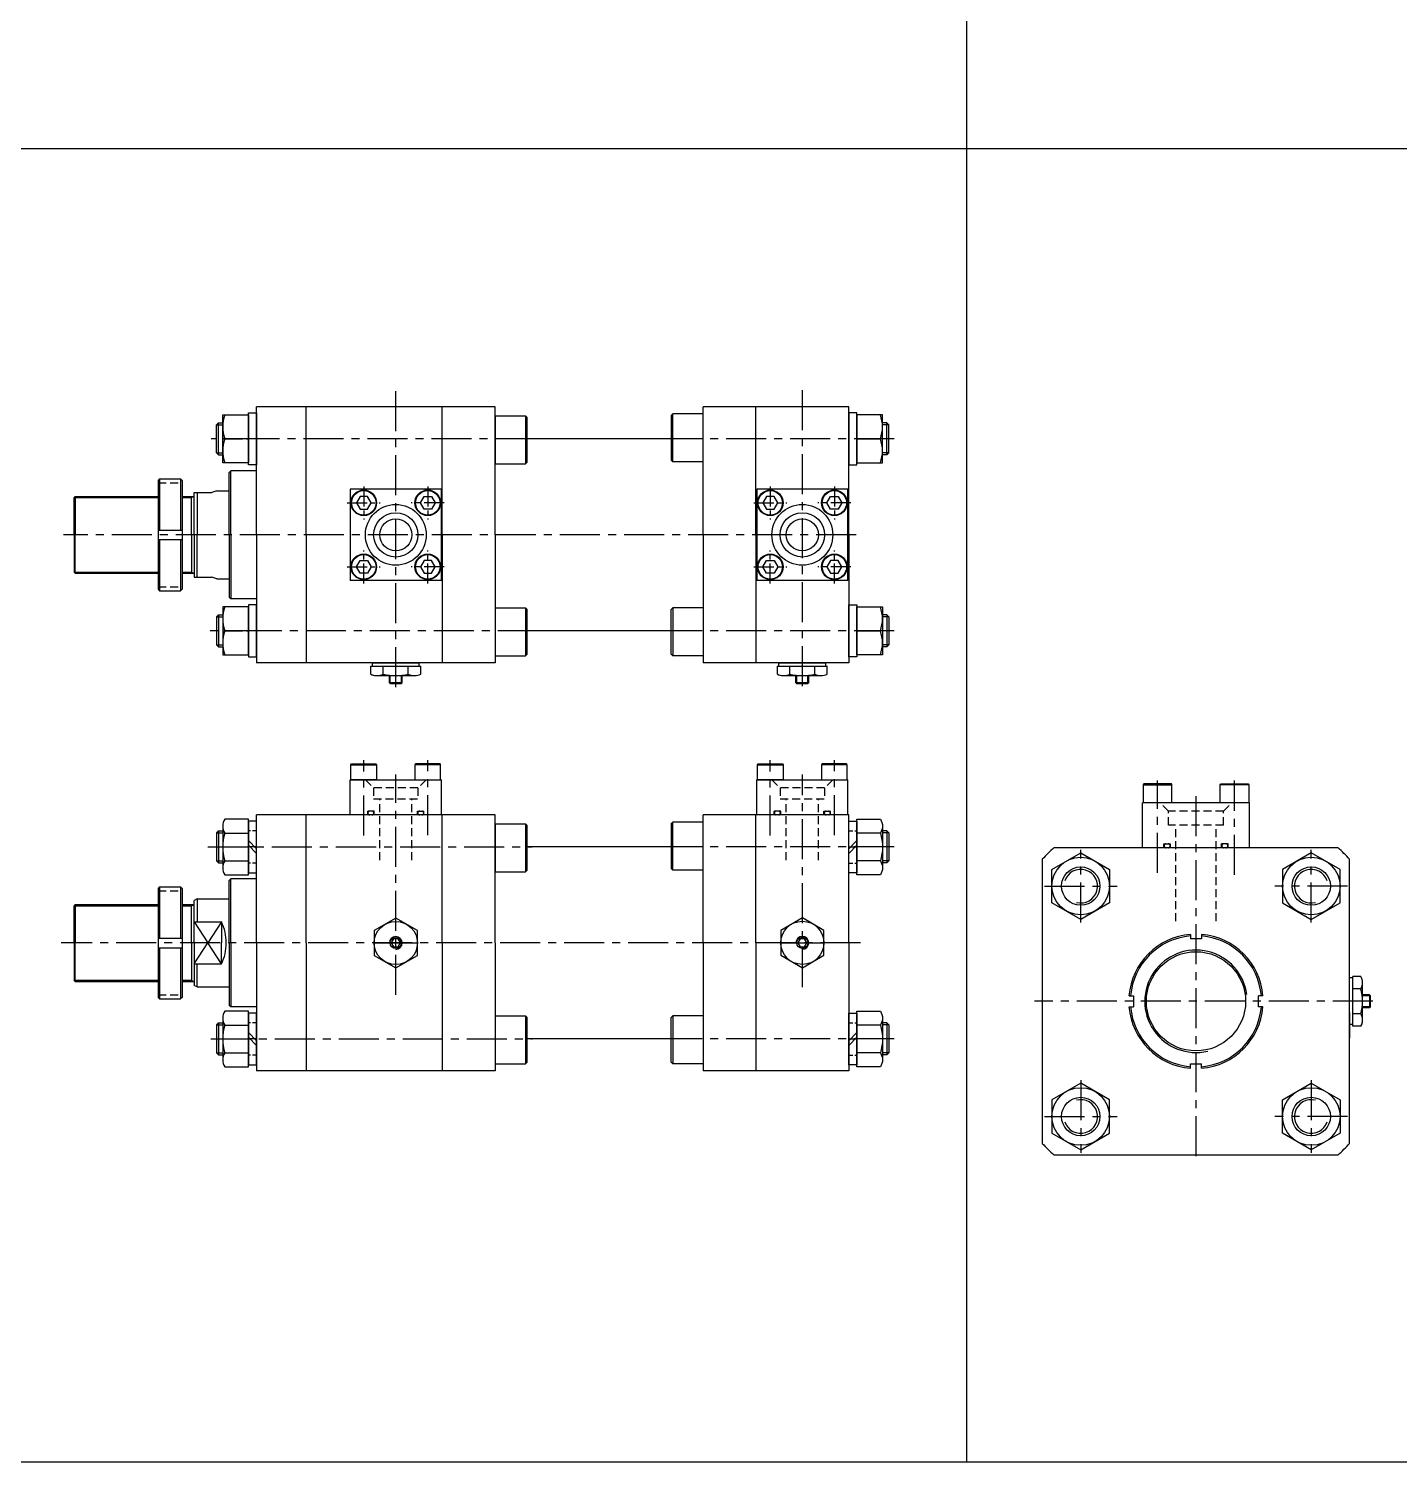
# Model space of a CAD drawing. Extents: x -819 to 8197, y 0 to 4058.
# Drawn here: x 3669 to 4525, y 2266 to 3162 of the extents above; entities that cross this region are included whole.
import ezdxf

# ---------------------------------------------------------------- set-up
doc = ezdxf.new("R2010")
doc.units = 0
doc.header["$LTSCALE"] = 10
doc.header["$MEASUREMENT"] = 0
for name, pattern in [('CENTER', [2, 1.25, -0.25, 0.25, -0.25]), ('CENTERX2', [4, 2.5, -0.5, 0.5, -0.5]), ('HIDDEN', [0.375, 0.25, -0.125]), ('HIDDENX2', [0.75, 0.5, -0.25])]:
    doc.linetypes.add(name, pattern=pattern)
doc.layers.get('0').update_dxf_attribs({"linetype": 'CONTINUOUS'})
doc.layers.get('DEFPOINTS').update_dxf_attribs({"linetype": 'CONTINUOUS'})
for name, color, linetype in [('CEN', 1, 'CENTERX2'), ('CENTER', 1, 'CENTER'), ('HID', 2, 'HIDDENX2'), ('HIDDEN', 2, 'HIDDEN'), ('ML', 7, 'CONTINUOUS')]:
    doc.layers.add(name, color=color, linetype=linetype)

msp = doc.modelspace()

# ---------------------------------------------------------------- linework, layer by layer
for p, q in [((4255, 2266.11), (4255, 4058.11)), ((5324, 3087.11), (0, 3087.11)), ((5324, 2266.11), (0, 2266.11))]:
    msp.add_line(p, q)
at = {"color": 7, "linetype": 'Continuous'}
for p, q in [((3882.73, 2758.74), (3882.73, 2763.76)), ((3882.73, 2763.76), (3889.07, 2763.76)), ((3883.73, 2763.76), (3883.73, 2765.76)), ((3883.73, 2765.76), (3912.91, 2765.76)), ((3889.07, 2763.76), (3913.91, 2763.76)), ((3890.53, 2758.74), (3890.53, 2763.76)), ((3906.12, 2758.74), (3906.12, 2763.76)), ((3912.91, 2763.76), (3912.91, 2765.76)), ((3913.91, 2758.74), (3913.91, 2763.76)), ((4136.73, 2758.74), (4136.73, 2763.76)), ((4136.73, 2763.76), (4143.07, 2763.76)), ((4137.73, 2763.76), (4137.73, 2765.76)), ((4137.73, 2765.76), (4166.91, 2765.76)), ((4143.07, 2763.76), (4167.91, 2763.76)), ((4144.53, 2758.74), (4144.53, 2763.76)), ((4160.12, 2758.74), (4160.12, 2763.76)), ((4166.91, 2763.76), (4166.91, 2765.76)), ((4167.91, 2758.74), (4167.91, 2763.76)), ((3885.91, 2757.76), (3910.74, 2757.76)), ((3894.32, 2758.02), (3894.32, 2758.02)), ((3894.32, 2753.26), (3894.32, 2757.76)), ((3894.32, 2753.26), (3894.82, 2752.76)), ((3902.32, 2753.26), (3894.32, 2753.26)), ((3894.82, 2752.76), (3901.82, 2752.76)), ((3902.32, 2753.26), (3901.82, 2752.76)), ((3902.32, 2753.26), (3902.32, 2757.76)), ((4139.91, 2757.76), (4164.74, 2757.76)), ((4148.32, 2758.02), (4148.32, 2758.02)), ((4148.32, 2753.26), (4148.32, 2757.76)), ((4148.32, 2753.26), (4148.82, 2752.76)), ((4156.32, 2753.26), (4148.32, 2753.26)), ((4148.82, 2752.76), (4155.82, 2752.76)), ((4156.32, 2753.26), (4155.82, 2752.76)), ((4156.32, 2753.26), (4156.32, 2757.76)), ((4494.25, 2539.64), (4494.25, 2568.81)), ((4496.25, 2568.81), (4494.25, 2568.81)), ((4501.27, 2569.81), (4496.25, 2569.81)), ((4496.25, 2544.98), (4496.25, 2569.81)), ((4502.25, 2541.81), (4502.25, 2566.64)), ((4501.27, 2562.02), (4496.25, 2562.02)), ((4506.75, 2558.23), (4502.25, 2558.23)), ((4506.75, 2558.23), (4507.25, 2557.73)), ((4506.75, 2558.23), (4506.75, 2550.23)), ((4507.25, 2550.73), (4507.25, 2557.73)), ((4501.27, 2546.43), (4496.25, 2546.43)), ((4496.25, 2538.64), (4496.25, 2544.98)), ((4502, 2550.23), (4502, 2550.23)), ((4506.75, 2550.23), (4502.25, 2550.23)), ((4506.75, 2550.23), (4507.25, 2550.73)), ((4496.25, 2539.64), (4494.25, 2539.64)), ((4501.27, 2538.64), (4496.25, 2538.64))]:
    msp.add_line(p, q, dxfattribs=at)
at = {"color": 1, "linetype": 'CENTER', "ltscale": 5}
for p, q in [((3884.82, 2590.7), (3911.82, 2590.7)), ((4138.82, 2590.78), (4165.82, 2590.78))]:
    msp.add_line(p, q, dxfattribs=at)
at = {"color": 7, "linetype": 'Continuous'}
for points in [[(3884.82, 2582.91), (3898.32, 2575.12), (3911.82, 2582.91), (3911.82, 2598.5), (3898.32, 2606.29), (3884.82, 2598.5)], [(4138.82, 2582.99), (4152.32, 2575.2), (4165.82, 2582.99), (4165.82, 2598.58), (4152.32, 2606.37), (4138.82, 2598.58)], [(3896.88, 2593.2), (3895.44, 2590.7), (3896.88, 2588.2), (3899.77, 2588.2), (3901.21, 2590.7), (3899.77, 2593.2)], [(4150.88, 2593.28), (4149.44, 2590.78), (4150.88, 2588.28), (4153.77, 2588.28), (4155.21, 2590.78), (4153.77, 2593.28)]]:
    msp.add_lwpolyline(points, close=True, dxfattribs=at)
for centre, radius in [((3898.32, 2590.7), 13.5), ((4152.32, 2590.78), 13.5), ((3898.32, 2590.7), 3.5), ((4152.32, 2590.78), 3.5)]:
    msp.add_circle(centre, radius, dxfattribs=at)
for centre, radius, start, end in [((3885.91, 2763.38), 5.62, 235.61575, 270), ((3886.63, 2765.98), 8.22, 241.70064, 298.29936), ((3898.31, 2789.11), 31.35, 255.61718, 270.01407), ((3898.33, 2789.11), 31.35, 269.98593, 284.38282), ((3910.01, 2765.98), 8.22, 241.70064, 298.29936), ((4139.91, 2763.38), 5.62, 235.61575, 270), ((4140.63, 2765.98), 8.22, 241.70064, 298.29936), ((4152.31, 2789.11), 31.35, 255.61718, 270.01407), ((4152.33, 2789.11), 31.35, 269.98593, 284.38282), ((4164.01, 2765.98), 8.22, 241.70064, 298.29936), ((4494.03, 2565.92), 8.22, 331.70064, 28.29936), ((4470.91, 2554.23), 31.35, 359.98593, 14.38282), ((4470.91, 2554.22), 31.35, 345.61718, 0.01407), ((4494.03, 2542.53), 8.22, 331.70064, 28.29936), ((4496.63, 2541.81), 5.62, 325.61575, 0)]:
    msp.add_arc(centre, radius, start, end, dxfattribs=at)
at = {"layer": 'CEN'}
for p, q in [((3898.32, 2750.48), (3898.32, 2937.32)), ((4152.32, 2751.21), (4152.32, 2937.32)), ((3985.63, 2905.76), (3782.94, 2905.76)), ((4209.75, 2905.76), (4061.57, 2905.76)), ((4185.91, 2845.76), (3690.65, 2845.76)), ((3987.07, 2785.76), (3782.27, 2785.76)), ((4209.75, 2785.76), (4061.57, 2785.76)), ((3878.32, 2657.88), (3878.32, 2704.97)), ((3918.32, 2658.15), (3918.32, 2704.97)), ((4132.32, 2657.88), (4132.32, 2704.97)), ((4172.32, 2658.15), (4172.32, 2704.97)), ((3898.32, 2558.21), (3898.32, 2695.97)), ((4152.32, 2563.1), (4152.32, 2695.97)), ((4374.25, 2634.6), (4374.25, 2692.23)), ((4422.25, 2633.2), (4422.25, 2692.23)), ((4398.25, 2682.38), (4398.25, 2453.69)), ((3780.97, 2650.7), (3983.51, 2650.7)), ((4209.75, 2650.7), (4061.57, 2650.7)), ((4326.25, 2603.49), (4326.25, 2648.96)), ((4470.25, 2603.49), (4470.25, 2648.96)), ((4303.52, 2626.23), (4348.99, 2626.23)), ((4492.99, 2626.23), (4447.52, 2626.23)), ((4188.57, 2590.7), (3689.38, 2590.7)), ((4152.32, 2590.7), (4152.32, 2590.78)), ((4152.32, 2590.7), (4152.32, 2590.62)), ((4508.72, 2554.23), (4297.4, 2554.23)), ((3782.74, 2530.7), (3983.51, 2530.7)), ((4209.75, 2530.7), (4061.57, 2530.7)), ((4326.25, 2504.96), (4326.25, 2459.49)), ((4470.25, 2504.96), (4470.25, 2459.49)), ((4303.52, 2482.23), (4348.99, 2482.23)), ((4492.99, 2482.23), (4447.52, 2482.23))]:
    msp.add_line(p, q, dxfattribs=at)
at = {"layer": 'CENTER'}
for p, q in [((3790.13, 2905.76), (3806.31, 2905.76)), ((4202.51, 2905.76), (4186.33, 2905.76)), ((3878.32, 2876.07), (3878.32, 2855.45)), ((3918.32, 2876.07), (3918.32, 2855.45)), ((4132.32, 2876.07), (4132.32, 2855.45)), ((4172.32, 2876.07), (4172.32, 2855.45)), ((3868.01, 2865.76), (3888.63, 2865.76)), ((3928.63, 2865.76), (3908.01, 2865.76)), ((4122.01, 2865.76), (4142.63, 2865.76)), ((4182.63, 2865.76), (4162.01, 2865.76)), ((3878.32, 2815.45), (3878.32, 2836.07)), ((3918.32, 2815.45), (3918.32, 2836.07)), ((4132.32, 2815.45), (4132.32, 2836.07)), ((4172.32, 2815.45), (4172.32, 2836.07)), ((3868.01, 2825.76), (3888.63, 2825.76)), ((3928.63, 2825.76), (3908.01, 2825.76)), ((4122.01, 2825.76), (4142.63, 2825.76)), ((4182.63, 2825.76), (4162.01, 2825.76)), ((3790.13, 2785.76), (3806.31, 2785.76)), ((4202.51, 2785.76), (4186.33, 2785.76)), ((3790.13, 2650.7), (3806.31, 2650.7)), ((3811.41, 2650.7), (3806.13, 2650.7)), ((4181.23, 2650.7), (4186.51, 2650.7)), ((4202.51, 2650.7), (4186.33, 2650.7)), ((3790.13, 2530.7), (3806.31, 2530.7)), ((3811.41, 2530.7), (3806.13, 2530.7)), ((4181.23, 2530.7), (4186.51, 2530.7)), ((4202.51, 2530.7), (4186.33, 2530.7))]:
    msp.add_line(p, q, dxfattribs=at)
at = {"layer": 'DEFPOINTS', "color": 0, "linetype": 'ByBlock'}
for p in [(3790.22, 2638.2), (3772.32, 2564.2), (3790.24, 2543.2)]:
    msp.add_point(p, dxfattribs=at)
at = {"layer": 'HID'}
for p, q in [((3749.79, 2878.26), (3764.79, 2878.26)), ((3749.79, 2813.26), (3764.79, 2813.26)), ((3879.32, 2692.7), (3884.47, 2687.55)), ((3917.32, 2692.7), (3912.17, 2687.55)), ((4133.32, 2692.7), (4138.47, 2687.55)), ((4171.32, 2692.7), (4166.17, 2687.55)), ((3912.17, 2687.55), (3884.47, 2687.55)), ((3884.47, 2687.55), (3884.47, 2680.7)), ((3884.47, 2680.7), (3912.17, 2680.7)), ((3888.32, 2642.37), (3888.32, 2680.7)), ((3908.32, 2642.37), (3908.32, 2680.7)), ((3912.17, 2687.55), (3912.17, 2680.7)), ((4166.17, 2687.55), (4138.47, 2687.55)), ((4138.47, 2687.55), (4138.47, 2680.7)), ((4138.47, 2680.7), (4166.17, 2680.7)), ((4142.32, 2642.37), (4142.32, 2680.7)), ((4162.32, 2642.37), (4162.32, 2680.7)), ((4166.17, 2687.55), (4166.17, 2680.7)), ((3880.82, 2670.7), (3880.82, 2673.1)), ((3884.82, 2673.1), (3880.82, 2673.1)), ((3884.82, 2670.7), (3884.82, 2673.1)), ((3911.82, 2670.7), (3911.82, 2673.1)), ((3911.82, 2673.1), (3915.82, 2673.1)), ((3915.82, 2670.7), (3915.82, 2673.1)), ((4134.82, 2670.7), (4134.82, 2673.1)), ((4138.82, 2673.1), (4134.82, 2673.1)), ((4138.82, 2670.7), (4138.82, 2673.1)), ((4165.82, 2670.7), (4165.82, 2673.1)), ((4165.82, 2673.1), (4169.82, 2673.1)), ((4169.82, 2670.7), (4169.82, 2673.1)), ((4381, 2672.98), (4375.75, 2678.23)), ((4381, 2664.23), (4381, 2672.98)), ((4415.5, 2672.98), (4381, 2672.98)), ((4415.5, 2672.98), (4420.75, 2678.23)), ((4415.5, 2664.23), (4415.5, 2672.98)), ((4415.5, 2664.23), (4381, 2664.23)), ((4385.75, 2604.34), (4385.75, 2664.23)), ((4410.75, 2604.34), (4410.75, 2664.23)), ((4378.25, 2652.63), (4382.25, 2652.63)), ((4378.25, 2650.23), (4378.25, 2652.63)), ((4382.25, 2650.23), (4382.25, 2652.63)), ((4414.25, 2650.23), (4414.25, 2652.63)), ((4418.25, 2652.63), (4414.25, 2652.63)), ((4418.25, 2650.23), (4418.25, 2652.63)), ((3749.79, 2623.2), (3764.79, 2623.2)), ((3749.79, 2558.2), (3764.79, 2558.2))]:
    msp.add_line(p, q, dxfattribs=at)
for centre, start, end in [((3882.05, 2671.9), 90, 270), ((3883.39, 2671.9), 270, 90), ((3913.25, 2671.9), 90, 270), ((3914.59, 2671.9), 270, 90), ((4136.05, 2671.9), 90, 270), ((4137.39, 2671.9), 270, 90), ((4167.25, 2671.9), 90, 270), ((4168.59, 2671.9), 270, 90), ((4379.54, 2651.43), 90, 270), ((4380.92, 2651.43), 270, 90), ((4415.59, 2651.43), 90, 270), ((4416.97, 2651.43), 270, 90)]:
    msp.add_arc(centre, 1.2, start, end, dxfattribs=at)
at = {"layer": 'HIDDEN'}
for p, q in [((3811.32, 2660.8), (3806.22, 2660.8)), ((4181.32, 2660.8), (4186.42, 2660.8)), ((3811.32, 2640.6), (3806.22, 2640.6)), ((4181.32, 2640.6), (4186.42, 2640.6)), ((3811.32, 2540.8), (3806.22, 2540.8)), ((4181.32, 2540.8), (4186.42, 2540.8)), ((3811.32, 2520.6), (3806.22, 2520.6)), ((4181.32, 2520.6), (4186.42, 2520.6))]:
    msp.add_line(p, q, dxfattribs=at)
at = {"layer": 'ML'}
for p, q in [((3806.22, 2889.56), (3806.22, 2921.96)), ((3806.22, 2921.96), (3811.32, 2921.96)), ((3811.32, 2845.76), (3811.32, 2925.76)), ((3960.32, 2925.76), (3811.32, 2925.76)), ((3811.32, 2921.96), (3811.32, 2889.56)), ((3842.32, 2845.76), (3842.32, 2925.76)), ((3927.32, 2845.76), (3927.32, 2925.76)), ((3960.32, 2845.76), (3960.32, 2925.76)), ((4070.32, 2920.34), (4071.32, 2921.34)), ((4090.32, 2921.34), (4071.32, 2921.34)), ((4071.32, 2891.34), (4071.32, 2921.34)), ((4090.32, 2845.76), (4090.32, 2925.76)), ((4181.32, 2925.76), (4090.32, 2925.76)), ((4181.32, 2925.76), (4090.32, 2925.76)), ((4123.32, 2845.76), (4123.32, 2925.76)), ((4181.32, 2845.76), (4181.32, 2925.76)), ((4181.32, 2921.96), (4181.32, 2889.56)), ((4186.42, 2921.96), (4181.32, 2921.96)), ((4186.42, 2889.56), (4186.42, 2921.96)), ((3787.57, 2915.76), (3786.32, 2914.51)), ((3786.32, 2897.01), (3786.32, 2914.51)), ((3787.57, 2915.76), (3790.22, 2915.76)), ((3787.57, 2895.76), (3787.57, 2915.76)), ((3790.22, 2890.76), (3790.22, 2920.76)), ((3790.22, 2920.76), (3806.22, 2920.76)), ((3806.22, 2920.76), (3806.22, 2890.76)), ((3960.32, 2920.18), (3960.32, 2890.18)), ((3960.32, 2920.18), (3979.32, 2920.18)), ((3979.32, 2920.18), (3979.32, 2890.18)), ((3980.32, 2919.18), (3979.32, 2920.18)), ((3980.32, 2891.18), (3980.32, 2919.18)), ((4070.32, 2920.34), (4070.32, 2892.34)), ((4186.42, 2920.76), (4186.42, 2890.76)), ((4202.42, 2920.76), (4186.42, 2920.76)), ((4202.42, 2890.76), (4202.42, 2920.76)), ((4205.07, 2915.76), (4202.42, 2915.76)), ((4205.07, 2895.76), (4205.07, 2915.76)), ((4205.07, 2915.76), (4206.32, 2914.51)), ((4206.32, 2897.01), (4206.32, 2914.51)), ((3806.22, 2905.76), (3791.56, 2905.76)), ((4070.32, 2905.76), (3980.32, 2905.76)), ((4186.42, 2905.76), (4201.08, 2905.76)), ((3787.57, 2895.76), (3786.32, 2897.01)), ((3787.57, 2895.76), (3790.22, 2895.76)), ((4205.07, 2895.76), (4202.42, 2895.76)), ((4205.07, 2895.76), (4206.32, 2897.01)), ((3806.22, 2890.76), (3790.22, 2890.76)), ((3795.32, 2885.76), (3794.32, 2884.76)), ((3795.32, 2845.76), (3795.32, 2885.76)), ((3811.32, 2885.76), (3795.32, 2885.76)), ((3795.32, 2845.76), (3795.32, 2885.76)), ((3811.32, 2889.56), (3806.22, 2889.56)), ((3960.32, 2890.18), (3979.32, 2890.18)), ((3980.32, 2891.18), (3979.32, 2890.18)), ((4070.32, 2892.34), (4071.32, 2891.34)), ((4090.32, 2891.34), (4071.32, 2891.34)), ((4181.32, 2889.56), (4186.42, 2889.56)), ((4186.42, 2890.76), (4202.42, 2890.76)), ((3750.79, 2880.76), (3749.79, 2879.76)), ((3749.79, 2879.76), (3749.79, 2811.76)), ((3750.79, 2880.76), (3750.79, 2848.76)), ((3750.79, 2880.76), (3763.79, 2880.76)), ((3763.79, 2880.76), (3763.79, 2848.76)), ((3763.79, 2880.76), (3764.79, 2879.76)), ((3764.79, 2879.76), (3764.79, 2811.76)), ((3794.32, 2845.76), (3794.32, 2884.76)), ((3794.32, 2845.76), (3794.32, 2884.76)), ((3698.07, 2869.76), (3697.32, 2869.01)), ((3697.32, 2845.76), (3697.32, 2869.01)), ((3698.07, 2869.76), (3698.07, 2845.76)), ((3698.07, 2869.76), (3749.79, 2869.76)), ((3764.79, 2869.76), (3772.32, 2869.76)), ((3770.63, 2845.76), (3770.63, 2869.76)), ((3772.32, 2845.76), (3772.32, 2872.26)), ((3772.32, 2872.26), (3783.42, 2872.26)), ((3774.32, 2872.26), (3774.32, 2845.76)), ((3786.43, 2873.26), (3783.42, 2872.26)), ((3786.43, 2873.26), (3794.32, 2873.26)), ((3926.82, 2874.26), (3869.82, 2874.26)), ((3869.82, 2874.26), (3869.82, 2817.26)), ((3926.82, 2817.26), (3926.82, 2874.26)), ((4180.82, 2874.26), (4123.82, 2874.26)), ((4123.82, 2874.26), (4123.82, 2817.26)), ((4180.82, 2817.26), (4180.82, 2874.26)), ((3697.32, 2845.76), (3697.32, 2822.51)), ((3698.07, 2821.76), (3698.07, 2845.76)), ((3749.79, 2848.76), (3764.79, 2848.76)), ((3749.79, 2842.76), (3764.79, 2842.76)), ((3750.79, 2842.76), (3750.79, 2810.76)), ((3763.79, 2842.76), (3763.79, 2810.76)), ((3770.63, 2845.76), (3770.63, 2821.76)), ((3772.32, 2845.76), (3772.32, 2819.26)), ((3774.32, 2819.26), (3774.32, 2845.76)), ((3794.32, 2845.76), (3794.32, 2806.76)), ((3794.32, 2845.76), (3794.32, 2806.76)), ((3795.32, 2845.76), (3795.32, 2805.76)), ((3795.32, 2845.76), (3795.32, 2805.76)), ((3811.32, 2845.76), (3811.32, 2765.76)), ((3842.32, 2845.76), (3842.32, 2765.76)), ((3927.32, 2845.76), (3927.32, 2765.76)), ((3960.32, 2845.76), (3960.32, 2765.76)), ((4090.32, 2845.76), (4090.32, 2765.76)), ((4123.32, 2845.76), (4123.32, 2765.76)), ((4181.32, 2845.76), (4181.32, 2765.76)), ((3698.07, 2821.76), (3697.32, 2822.51)), ((3698.07, 2821.76), (3749.79, 2821.76)), ((3764.79, 2821.76), (3772.32, 2821.76)), ((3772.32, 2819.26), (3783.42, 2819.26)), ((3786.43, 2818.26), (3783.42, 2819.26)), ((3786.43, 2818.26), (3794.32, 2818.26)), ((3786.43, 2818.26), (3794.32, 2818.26)), ((3926.82, 2817.26), (3869.82, 2817.26)), ((4180.82, 2817.26), (4123.82, 2817.26)), ((3749.79, 2811.76), (3750.79, 2810.76)), ((3750.79, 2810.76), (3763.79, 2810.76)), ((3764.79, 2811.76), (3763.79, 2810.76)), ((3795.32, 2805.76), (3794.32, 2806.76)), ((3811.32, 2805.76), (3795.32, 2805.76)), ((3787.57, 2795.76), (3786.32, 2794.51)), ((3787.57, 2795.76), (3790.22, 2795.76)), ((3787.57, 2795.76), (3787.57, 2775.76)), ((3790.22, 2800.76), (3790.22, 2770.76)), ((3806.22, 2800.76), (3790.22, 2800.76)), ((3806.22, 2801.96), (3806.22, 2769.56)), ((3811.32, 2801.96), (3806.22, 2801.96)), ((3806.22, 2770.76), (3806.22, 2800.76)), ((3811.32, 2769.56), (3811.32, 2801.96)), ((3960.32, 2800.18), (3960.32, 2770.18)), ((3960.32, 2800.18), (3979.32, 2800.18)), ((3979.32, 2800.18), (3979.32, 2770.18)), ((3980.32, 2799.18), (3979.32, 2800.18)), ((3980.32, 2771.18), (3980.32, 2799.18)), ((4070.32, 2799.18), (4071.32, 2800.18)), ((4070.32, 2771.18), (4070.32, 2799.18)), ((4090.32, 2800.18), (4071.32, 2800.18)), ((4071.32, 2800.18), (4071.32, 2770.18)), ((4181.32, 2801.96), (4186.42, 2801.96)), ((4181.32, 2769.56), (4181.32, 2801.96)), ((4186.42, 2801.96), (4186.42, 2769.56)), ((4186.42, 2800.76), (4202.42, 2800.76)), ((4186.42, 2770.76), (4186.42, 2800.76)), ((4202.42, 2800.76), (4202.42, 2770.76)), ((4205.07, 2795.76), (4202.42, 2795.76)), ((4205.07, 2795.76), (4206.32, 2794.51)), ((4205.07, 2795.76), (4205.07, 2775.76)), ((3786.32, 2794.51), (3786.32, 2777.01)), ((4206.32, 2794.51), (4206.32, 2777.01)), ((3806.22, 2785.76), (3791.56, 2785.76)), ((4070.32, 2785.76), (3980.32, 2785.76)), ((4186.42, 2785.76), (4201.08, 2785.76)), ((3787.57, 2775.76), (3786.32, 2777.01)), ((3787.57, 2775.76), (3790.22, 2775.76)), ((3790.22, 2770.76), (3806.22, 2770.76)), ((3806.22, 2769.56), (3811.32, 2769.56)), ((3960.32, 2770.18), (3979.32, 2770.18)), ((3980.32, 2771.18), (3979.32, 2770.18)), ((4070.32, 2771.18), (4071.32, 2770.18)), ((4090.32, 2770.18), (4071.32, 2770.18)), ((4186.42, 2769.56), (4181.32, 2769.56)), ((4202.42, 2770.76), (4186.42, 2770.76)), ((4205.07, 2775.76), (4202.42, 2775.76)), ((4205.07, 2775.76), (4206.32, 2777.01)), ((3960.32, 2765.76), (3811.32, 2765.76)), ((4181.32, 2765.76), (4090.32, 2765.76)), ((3870.32, 2702.1), (3870.67, 2702.7)), ((3870.32, 2702.1), (3886.32, 2702.1)), ((3870.32, 2692.7), (3870.32, 2702.1)), ((3870.67, 2702.7), (3885.98, 2702.7)), ((3885.98, 2702.7), (3886.32, 2702.1)), ((3886.32, 2702.1), (3886.32, 2692.7)), ((3910.67, 2702.7), (3910.32, 2702.1)), ((3926.32, 2702.1), (3910.32, 2702.1)), ((3910.32, 2702.1), (3910.32, 2692.7)), ((3925.98, 2702.7), (3910.67, 2702.7)), ((3926.32, 2702.1), (3925.98, 2702.7)), ((3926.32, 2692.7), (3926.32, 2702.1)), ((4124.32, 2702.1), (4124.67, 2702.7)), ((4124.32, 2702.1), (4140.32, 2702.1)), ((4124.32, 2692.7), (4124.32, 2702.1)), ((4124.67, 2702.7), (4139.98, 2702.7)), ((4139.98, 2702.7), (4140.32, 2702.1)), ((4140.32, 2702.1), (4140.32, 2692.7)), ((4164.67, 2702.7), (4164.32, 2702.1)), ((4180.32, 2702.1), (4164.32, 2702.1)), ((4164.32, 2702.1), (4164.32, 2692.7)), ((4179.98, 2702.7), (4164.67, 2702.7)), ((4180.32, 2702.1), (4179.98, 2702.7)), ((4180.32, 2692.7), (4180.32, 2702.1)), ((3869.82, 2692.7), (3926.82, 2692.7)), ((3869.82, 2670.7), (3869.82, 2692.7)), ((3886.32, 2692.7), (3870.32, 2692.7)), ((3926.82, 2670.7), (3926.82, 2692.7)), ((4123.82, 2692.7), (4180.82, 2692.7)), ((4123.82, 2670.7), (4123.82, 2692.7)), ((4140.32, 2692.7), (4124.32, 2692.7)), ((4180.82, 2670.7), (4180.82, 2692.7)), ((4365.66, 2690.23), (4365.25, 2689.53)), ((4365.25, 2689.53), (4383.25, 2689.53)), ((4365.25, 2689.53), (4365.25, 2678.23)), ((4382.85, 2690.23), (4365.66, 2690.23)), ((4383.25, 2689.53), (4382.85, 2690.23)), ((4383.25, 2678.23), (4383.25, 2689.53)), ((4413.25, 2689.53), (4413.66, 2690.23)), ((4431.25, 2689.53), (4413.25, 2689.53)), ((4413.25, 2678.23), (4413.25, 2689.53)), ((4413.66, 2690.23), (4430.85, 2690.23)), ((4430.85, 2690.23), (4431.25, 2689.53)), ((4431.25, 2689.53), (4431.25, 2678.23)), ((3811.32, 2590.7), (3811.32, 2670.7)), ((3960.32, 2670.7), (3811.32, 2670.7)), ((3842.32, 2590.7), (3842.32, 2670.7)), ((3927.32, 2590.7), (3927.32, 2670.7)), ((3960.32, 2590.7), (3960.32, 2670.7)), ((4181.32, 2670.7), (4090.32, 2670.7)), ((4090.32, 2590.7), (4090.32, 2670.7)), ((4181.32, 2670.7), (4090.32, 2670.7)), ((4123.32, 2590.7), (4123.32, 2670.7)), ((4181.32, 2590.7), (4181.32, 2670.7)), ((4364.75, 2650.23), (4364.75, 2678.23)), ((4431.75, 2678.23), (4364.75, 2678.23)), ((4431.25, 2678.23), (4413.25, 2678.23)), ((4431.75, 2650.23), (4431.75, 2678.23)), ((3790.22, 2663.69), (3790.22, 2637.71)), ((3960.32, 2665.12), (3979.32, 2665.12)), ((3960.32, 2665.12), (3960.32, 2635.12)), ((3979.32, 2665.12), (3979.32, 2635.12)), ((3980.32, 2664.12), (3979.32, 2665.12)), ((3980.32, 2636.12), (3980.32, 2664.12)), ((4070.32, 2665.29), (4071.32, 2666.29)), ((4070.32, 2665.29), (4070.32, 2637.29)), ((4090.32, 2666.29), (4071.32, 2666.29)), ((4071.32, 2636.29), (4071.32, 2666.29)), ((4202.42, 2663.69), (4202.42, 2637.71)), ((3787.57, 2660.7), (3786.32, 2659.45)), ((3786.32, 2659.45), (3786.32, 2641.95)), ((3787.57, 2660.7), (3787.57, 2640.7)), ((3787.57, 2660.7), (3790.22, 2660.7)), ((3791.56, 2659.36), (3806.22, 2659.36)), ((3811.32, 2649.6), (3806.22, 2654.7)), ((4181.32, 2649.6), (4186.42, 2654.7)), ((4201.08, 2659.36), (4186.42, 2659.36)), ((4205.07, 2660.7), (4202.42, 2660.7)), ((4205.07, 2660.7), (4205.07, 2640.7)), ((4205.07, 2660.7), (4206.32, 2659.45)), ((4206.32, 2659.45), (4206.32, 2641.95)), ((3811.32, 2646.71), (3806.22, 2651.81)), ((4070.32, 2650.7), (3980.32, 2650.7)), ((4181.32, 2646.71), (4186.42, 2651.81)), ((4487.04, 2650.23), (4309.47, 2650.23)), ((3787.57, 2640.7), (3786.32, 2641.95)), ((3787.57, 2640.7), (3790.22, 2640.7)), ((3791.56, 2642.04), (3806.22, 2642.04)), ((3960.32, 2635.12), (3979.32, 2635.12)), ((3980.32, 2636.12), (3979.32, 2635.12)), ((4070.32, 2637.29), (4071.32, 2636.29)), ((4090.32, 2636.29), (4071.32, 2636.29)), ((4201.08, 2642.04), (4186.42, 2642.04)), ((4205.07, 2640.7), (4202.42, 2640.7)), ((4205.07, 2640.7), (4206.32, 2641.95)), ((4302.25, 2643.01), (4302.25, 2465.44)), ((4494.25, 2465.44), (4494.25, 2643.01)), ((3750.79, 2625.7), (3749.79, 2624.7)), ((3750.79, 2625.7), (3763.79, 2625.7)), ((3750.79, 2625.7), (3750.79, 2593.7)), ((3763.79, 2625.7), (3764.79, 2624.7)), ((3763.79, 2625.7), (3763.79, 2593.7)), ((3795.32, 2630.7), (3794.32, 2629.7)), ((3794.32, 2590.7), (3794.32, 2629.7)), ((3811.32, 2630.7), (3795.32, 2630.7)), ((3795.32, 2590.7), (3795.32, 2630.7)), ((3749.79, 2624.7), (3749.79, 2556.7)), ((3764.79, 2624.7), (3764.79, 2556.7)), ((3774.32, 2618.2), (3772.32, 2617.2)), ((3772.32, 2590.7), (3772.32, 2617.2)), ((3774.32, 2618.2), (3774.32, 2603.83)), ((3774.32, 2618.2), (3794.32, 2618.2)), ((3698.07, 2614.7), (3697.32, 2613.95)), ((3697.32, 2590.7), (3697.32, 2613.95)), ((3698.07, 2614.7), (3749.79, 2614.7)), ((3698.07, 2614.7), (3698.07, 2590.7)), ((3764.79, 2614.7), (3772.32, 2614.7)), ((3770.63, 2590.7), (3770.63, 2614.7)), ((3772.32, 2603.83), (3789.42, 2603.83)), ((3789.42, 2603.83), (3789.42, 2590.7)), ((3697.32, 2590.7), (3697.32, 2567.45)), ((3698.07, 2566.7), (3698.07, 2590.7)), ((3749.79, 2593.7), (3764.79, 2593.7)), ((3770.63, 2590.7), (3770.63, 2566.7)), ((3772.32, 2590.7), (3772.32, 2564.2)), ((3789.42, 2577.58), (3789.42, 2590.7)), ((3794.32, 2590.7), (3794.32, 2551.7)), ((3795.32, 2590.7), (3795.32, 2550.7)), ((3811.32, 2590.7), (3811.32, 2510.7)), ((3842.32, 2590.7), (3842.32, 2510.7)), ((3927.32, 2590.7), (3927.32, 2510.7)), ((3960.32, 2590.7), (3960.32, 2510.7)), ((4090.32, 2590.7), (4090.32, 2510.7)), ((4123.32, 2590.7), (4123.32, 2510.7)), ((4181.32, 2590.7), (4181.32, 2510.7)), ((4394.75, 2596.08), (4394.75, 2593.23)), ((4401.75, 2593.23), (4394.75, 2593.23)), ((4401.75, 2596.08), (4401.75, 2593.23)), ((3749.79, 2587.7), (3764.79, 2587.7)), ((3750.79, 2587.7), (3750.79, 2555.7)), ((3763.79, 2587.7), (3763.79, 2555.7)), ((3772.32, 2577.58), (3789.42, 2577.58)), ((3774.32, 2563.2), (3774.32, 2577.58)), ((3698.07, 2566.7), (3697.32, 2567.45)), ((3698.07, 2566.7), (3749.79, 2566.7)), ((3764.79, 2566.7), (3772.32, 2566.7)), ((3774.32, 2563.2), (3772.32, 2564.2)), ((3774.32, 2563.2), (3794.32, 2563.2)), ((3749.79, 2556.7), (3750.79, 2555.7)), ((3750.79, 2555.7), (3763.79, 2555.7)), ((3764.79, 2556.7), (3763.79, 2555.7)), ((4356.4, 2557.73), (4359.25, 2557.73)), ((4359.25, 2557.73), (4359.25, 2550.73)), ((4437.25, 2550.73), (4437.25, 2557.73)), ((4440.11, 2557.73), (4437.25, 2557.73)), ((3795.32, 2550.7), (3794.32, 2551.7)), ((3811.32, 2550.7), (3795.32, 2550.7)), ((3960.32, 2545.12), (3960.32, 2515.12)), ((3960.32, 2545.12), (3979.32, 2545.12)), ((3979.32, 2545.12), (3979.32, 2515.12)), ((3980.32, 2544.12), (3979.32, 2545.12)), ((4070.32, 2544.12), (4071.32, 2545.12)), ((4090.32, 2545.12), (4071.32, 2545.12)), ((4071.32, 2545.12), (4071.32, 2515.12)), ((4356.4, 2550.73), (4359.25, 2550.73)), ((4440.11, 2550.73), (4437.25, 2550.73)), ((4494.25, 2547.23), (4494.25, 2531.23)), ((3787.57, 2540.7), (3786.32, 2539.45)), ((3786.32, 2539.45), (3786.32, 2521.95)), ((3787.57, 2540.7), (3790.22, 2540.7)), ((3787.57, 2540.7), (3787.57, 2520.7)), ((3790.22, 2543.69), (3790.22, 2517.71)), ((3791.56, 2539.36), (3806.22, 2539.36)), ((3980.32, 2516.12), (3980.32, 2544.12)), ((4070.32, 2516.12), (4070.32, 2544.12)), ((4201.08, 2539.36), (4186.42, 2539.36)), ((4202.42, 2543.69), (4202.42, 2517.71)), ((4205.07, 2540.7), (4202.42, 2540.7)), ((4205.07, 2540.7), (4205.07, 2520.7)), ((4205.07, 2540.7), (4206.32, 2539.45)), ((4206.32, 2539.45), (4206.32, 2521.95)), ((3811.32, 2529.6), (3806.22, 2534.7)), ((3811.32, 2526.71), (3806.22, 2531.81)), ((4070.32, 2530.7), (3980.32, 2530.7)), ((4181.32, 2529.6), (4186.42, 2534.7)), ((4181.32, 2526.71), (4186.42, 2531.81)), ((3787.57, 2520.7), (3786.32, 2521.95)), ((3787.57, 2520.7), (3790.22, 2520.7)), ((3791.56, 2522.04), (3806.22, 2522.04)), ((4201.08, 2522.04), (4186.42, 2522.04)), ((4205.07, 2520.7), (4202.42, 2520.7)), ((4205.07, 2520.7), (4206.32, 2521.95)), ((3960.32, 2510.7), (3811.32, 2510.7)), ((3960.32, 2515.12), (3979.32, 2515.12)), ((3980.32, 2516.12), (3979.32, 2515.12)), ((4070.32, 2516.12), (4071.32, 2515.12)), ((4090.32, 2515.12), (4071.32, 2515.12)), ((4181.32, 2510.7), (4090.32, 2510.7)), ((4394.75, 2515.23), (4401.75, 2515.23)), ((4394.75, 2512.37), (4394.75, 2515.23)), ((4401.75, 2512.37), (4401.75, 2515.23)), ((4309.47, 2458.23), (4487.04, 2458.23))]:
    msp.add_line(p, q, dxfattribs=at)
at = {"layer": 'ML', "color": 2}
for p, q in [((3786.32, 2914.51), (3790.22, 2914.51)), ((4206.32, 2914.51), (4202.42, 2914.51)), ((3786.32, 2897.01), (3790.22, 2897.01)), ((4206.32, 2897.01), (4202.42, 2897.01)), ((3697.32, 2869.01), (3749.79, 2869.01)), ((3764.79, 2869.01), (3770.63, 2869.01)), ((3770.63, 2869.01), (3771.95, 2869.76)), ((3697.32, 2822.51), (3749.79, 2822.51)), ((3764.79, 2822.51), (3770.63, 2822.51)), ((3770.63, 2822.51), (3771.95, 2821.76)), ((3770.63, 2822.51), (3771.95, 2821.76)), ((3786.32, 2794.51), (3790.22, 2794.51)), ((4206.32, 2794.51), (4202.42, 2794.51)), ((3786.32, 2777.01), (3790.22, 2777.01)), ((4206.32, 2777.01), (4202.42, 2777.01)), ((3894.82, 2757.96), (3894.82, 2757.96)), ((3894.82, 2752.76), (3894.82, 2757.76)), ((3901.82, 2752.76), (3901.82, 2757.76)), ((4148.82, 2757.96), (4148.82, 2757.96)), ((4148.82, 2752.76), (4148.82, 2757.76)), ((4155.82, 2752.76), (4155.82, 2757.76)), ((3786.32, 2659.45), (3790.22, 2659.45)), ((4206.32, 2659.45), (4202.42, 2659.45)), ((3786.32, 2641.95), (3790.22, 2641.95)), ((4206.32, 2641.95), (4202.42, 2641.95)), ((3697.32, 2613.95), (3749.79, 2613.95)), ((3764.79, 2613.95), (3770.63, 2613.95)), ((3770.63, 2613.95), (3771.95, 2614.7)), ((3772.32, 2603.83), (3780.87, 2590.7)), ((3789.42, 2603.83), (3780.87, 2590.7)), ((3772.32, 2577.58), (3780.87, 2590.7)), ((3789.42, 2577.58), (3780.87, 2590.7)), ((3697.32, 2567.45), (3749.79, 2567.45)), ((3764.79, 2567.45), (3770.63, 2567.45)), ((3770.63, 2567.45), (3771.95, 2566.7)), ((4507.25, 2557.73), (4502.25, 2557.73)), ((4502.06, 2550.73), (4502.06, 2550.73)), ((4507.25, 2550.73), (4502.25, 2550.73)), ((3786.32, 2539.45), (3790.22, 2539.45)), ((4206.32, 2539.45), (4202.42, 2539.45)), ((3786.32, 2521.95), (3790.22, 2521.95)), ((4206.32, 2521.95), (4202.42, 2521.95))]:
    msp.add_line(p, q, dxfattribs=at)
at = {"layer": 'ML'}
for points in [[(3876.01, 2861.76), (3880.63, 2861.76), (3882.94, 2865.76), (3880.63, 2869.76), (3876.01, 2869.76), (3873.7, 2865.76), (3876.01, 2861.76)], [(3920.63, 2861.76), (3916.01, 2861.76), (3913.7, 2865.76), (3916.01, 2869.76), (3920.63, 2869.76), (3922.94, 2865.76), (3920.63, 2861.76)], [(4130.01, 2861.76), (4134.63, 2861.76), (4136.94, 2865.76), (4134.63, 2869.76), (4130.01, 2869.76), (4127.7, 2865.76), (4130.01, 2861.76)], [(4174.63, 2861.76), (4170.01, 2861.76), (4167.7, 2865.76), (4170.01, 2869.76), (4174.63, 2869.76), (4176.94, 2865.76), (4174.63, 2861.76)], [(3876.01, 2829.76), (3880.63, 2829.76), (3882.94, 2825.76), (3880.63, 2821.76), (3876.01, 2821.76), (3873.7, 2825.76), (3876.01, 2829.76)], [(3920.63, 2829.76), (3916.01, 2829.76), (3913.7, 2825.76), (3916.01, 2821.76), (3920.63, 2821.76), (3922.94, 2825.76), (3920.63, 2829.76)], [(4130.01, 2829.76), (4134.63, 2829.76), (4136.94, 2825.76), (4134.63, 2821.76), (4130.01, 2821.76), (4127.7, 2825.76), (4130.01, 2829.76)], [(4174.63, 2829.76), (4170.01, 2829.76), (4167.7, 2825.76), (4170.01, 2821.76), (4174.63, 2821.76), (4176.94, 2825.76), (4174.63, 2829.76)], [(3811.32, 2666.9), (3806.22, 2666.9), (3806.22, 2634.5), (3811.32, 2634.5), (3811.32, 2666.9)], [(4181.32, 2666.9), (4186.42, 2666.9), (4186.42, 2634.5), (4181.32, 2634.5), (4181.32, 2666.9)], [(3811.32, 2546.9), (3806.22, 2546.9), (3806.22, 2514.5), (3811.32, 2514.5), (3811.32, 2546.9)], [(4181.32, 2546.9), (4186.42, 2546.9), (4186.42, 2514.5), (4181.32, 2514.5), (4181.32, 2546.9)]]:
    msp.add_lwpolyline(points, dxfattribs=at)
for points in [[(3806.22, 2668.02), (3791.56, 2668.02, 0.309401), (3791.56, 2659.36, 0.154701), (3791.56, 2642.04, 0.309401), (3791.56, 2633.38), (3806.22, 2633.38), (3806.22, 2668.02)], [(4186.42, 2668.02), (4201.08, 2668.02, -0.309401), (4201.08, 2659.36, -0.154701), (4201.08, 2642.04, -0.309401), (4201.08, 2633.38), (4186.42, 2633.38), (4186.42, 2668.02)], [(3806.22, 2548.02), (3791.56, 2548.02, 0.309401), (3791.56, 2539.36, 0.154701), (3791.56, 2522.04, 0.309401), (3791.56, 2513.38), (3806.22, 2513.38), (3806.22, 2548.02)], [(4186.42, 2548.02), (4201.08, 2548.02, -0.309401), (4201.08, 2539.36, -0.154701), (4201.08, 2522.04, -0.309401), (4201.08, 2513.38), (4186.42, 2513.38), (4186.42, 2548.02)]]:
    msp.add_lwpolyline(points, format="xyb", dxfattribs=at)
for points in [[(4326.25, 2647.01), (4344.25, 2636.62), (4344.25, 2615.83), (4326.25, 2605.44), (4308.25, 2615.83), (4308.25, 2636.62)], [(4470.25, 2647.01), (4452.25, 2636.62), (4452.25, 2615.83), (4470.25, 2605.44), (4488.25, 2615.83), (4488.25, 2636.62)], [(4326.25, 2461.44), (4344.25, 2471.83), (4344.25, 2492.62), (4326.25, 2503.01), (4308.25, 2492.62), (4308.25, 2471.83)], [(4470.25, 2461.44), (4452.25, 2471.83), (4452.25, 2492.62), (4470.25, 2503.01), (4488.25, 2492.62), (4488.25, 2471.83)]]:
    msp.add_lwpolyline(points, close=True, dxfattribs=at)
for centre, radius in [((3878.32, 2865.76), 8), ((3878.32, 2865.76), 7.65), ((3918.32, 2865.76), 8), ((3918.32, 2865.76), 7.65), ((4132.32, 2865.76), 8), ((4132.32, 2865.76), 7.65), ((4172.32, 2865.76), 8), ((4172.32, 2865.76), 7.65), ((3898.32, 2845.76), 19), ((3898.32, 2845.76), 13.85), ((4152.32, 2845.76), 19), ((4152.32, 2845.76), 13.85), ((3898.32, 2845.76), 10), ((4152.32, 2845.76), 10), ((3878.32, 2825.76), 8), ((3878.32, 2825.76), 7.65), ((3918.32, 2825.76), 8), ((3918.32, 2825.76), 7.65), ((4132.32, 2825.76), 8), ((4132.32, 2825.76), 7.65), ((4172.32, 2825.76), 8), ((4172.32, 2825.76), 7.65), ((4326.25, 2626.23), 18), ((4470.25, 2626.23), 18), ((4326.25, 2626.23), 12), ((4470.25, 2626.23), 12), ((4398.25, 2554.23), 31), ((4326.25, 2482.23), 18), ((4470.25, 2482.23), 18), ((4326.25, 2482.23), 12), ((4470.25, 2482.23), 12)]:
    msp.add_circle(centre, radius, dxfattribs=at)
for centre, radius, start, end in [((3811.88, 2913.26), 21.66, 159.74384, 200.25616), ((4180.76, 2913.26), 21.66, 339.74384, 20.25616), ((3811.88, 2898.26), 21.66, 159.74384, 200.25616), ((4180.76, 2898.26), 21.66, 339.74384, 20.25616), ((3811.88, 2793.26), 21.66, 159.74384, 200.25616), ((4180.76, 2793.26), 21.66, 339.74384, 20.25616), ((3811.88, 2778.26), 21.66, 159.74384, 200.25616), ((4180.76, 2778.26), 21.66, 339.74384, 20.25616), ((4398.25, 2554.23), 130.76, 132.76505, 137.23495), ((4398.25, 2554.23), 130.76, 42.76505, 47.23495), ((3762.23, 2590.7), 30.2, 0, 25.76648), ((3762.23, 2590.7), 30.2, 334.23352, 0), ((4398.25, 2554.23), 42, 94.78019, 175.21981), ((4398.25, 2554.23), 41, 94.89706, 175.10294), ((4398.25, 2554.23), 42, 4.78019, 85.21981), ((4398.25, 2554.23), 41, 4.89706, 85.10294), ((4398.25, 2554.23), 42, 184.78019, 265.21981), ((4398.25, 2554.23), 41, 184.89706, 265.10294), ((4398.25, 2554.23), 41, 274.89706, 355.10294), ((4398.25, 2554.23), 42, 274.78019, 355.21981), ((4398.25, 2554.23), 130.76, 222.76505, 227.23495), ((4398.25, 2554.23), 130.76, 312.76505, 317.23495)]:
    msp.add_arc(centre, radius, start, end, dxfattribs=at)
at = {"layer": 'ML', "color": 2}
for centre, radius, start, end in [((4326.25, 2626.23), 10.5, 255.22029, 161.88882), ((4470.25, 2626.23), 10.5, 18.11118, 284.77971), ((3898.32, 2590.7), 4, 270, 180), ((4152.32, 2590.78), 4, 270, 180), ((4398.25, 2554.23), 32, 7.67957, 283.22887), ((4326.25, 2482.23), 10.5, 198.11118, 104.77971), ((4470.25, 2482.23), 10.5, 75.22029, 341.88882)]:
    msp.add_arc(centre, radius, start, end, dxfattribs=at)

doc.saveas('drawing.dxf')
